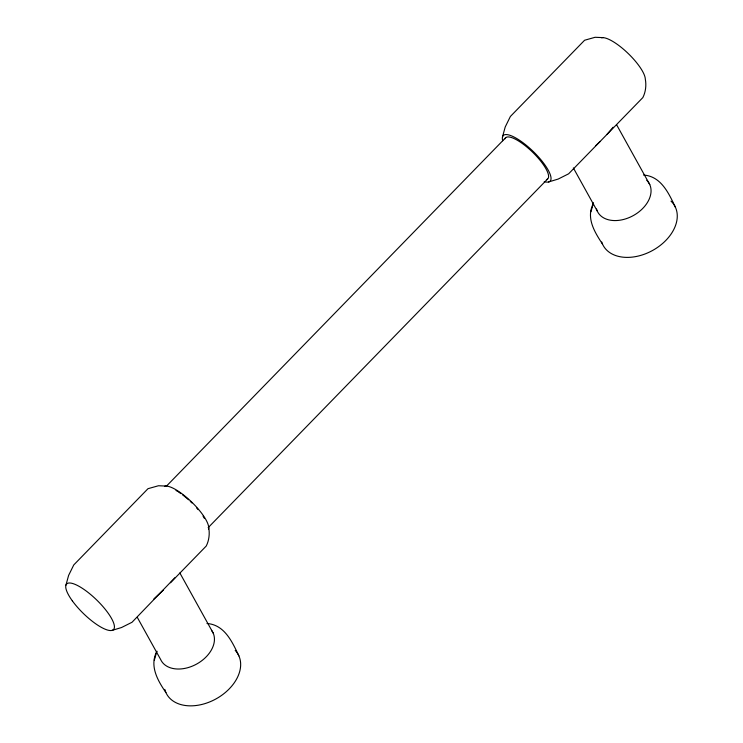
<?xml version="1.0" encoding="UTF-8"?>
<svg xmlns="http://www.w3.org/2000/svg" width="743" height="743" viewBox="0 0 743 743"><rect width="100%" height="100%" fill="white"/><g stroke="black" fill="none" stroke-linecap="round" stroke-linejoin="round"><path stroke-width="1.11" d="M155.974 654.472L156.931 651.202C149.185 665.719 157.646 680.495 165.903 692.541M593.267 203.712C585.818 217.968 594.716 232.28 602.508 244.085M65.951 585.112L68.607 575.416L73.771 564.931L147.996 488.69L158.473 485.746L166.599 486.089M502.556 136.656L505.221 126.969L510.376 116.475L584.602 40.243L595.087 37.289L603.205 37.633M154.312 660.202L155.77 655.242M590.917 211.746L592.375 206.795M592.58 206.015L593.536 202.746M613.124 127.211L607.077 134.316L568.618 173.816L558.142 179.072L548.575 181.97M174.902 577.72L132.013 622.272L121.536 627.519L111.97 630.426M166.228 486.368L505.704 137.678M208.161 527.66L547.637 178.961M170.472 582.772L206.238 546.031C209.062 540.495 209.86 533.688 208.699 527.53M607.077 134.316L642.844 97.584C645.676 92.048 646.475 85.231 645.305 79.083A31.067 9.009 44.2 0 0 627.129 52.493A31.067 9.009 44.2 0 0 601.375 37.754M600.019 141.569L595.756 145.647M163.414 590.026L153.894 598.904M643.587 175.042C661.261 176.267 668.876 193.57 675.498 207.446M206.972 623.498C224.655 624.724 232.271 642.026 238.893 655.902M616.467 124.518L649.781 184.617M573.355 167.927L597.223 211.003M179.862 572.974L213.176 633.073M137.297 617.377L160.618 659.45A29.432 20.293 -29 0 0 197.229 663.731A29.432 20.293 -29 0 0 211.551 630.333M504.971 138.83A29.432 8.535 44.2 0 1 533.028 152.603A29.432 8.535 44.2 0 1 546.393 179.602M176.007 490.464A29.432 8.535 44.2 0 1 177.586 491.402M178.394 491.912A29.432 8.535 44.2 0 1 180.874 493.603M182.564 494.838A29.432 8.535 44.2 0 1 188.573 499.798M190.264 501.358A29.432 8.535 44.2 0 1 191.926 502.955M196.654 507.933A29.432 8.535 44.2 0 1 198.102 509.614M203.043 516.181A29.432 8.535 44.2 0 1 204.474 518.493M646.735 180.261A29.432 20.293 -29 0 1 633.835 215.284A29.432 20.293 -29 0 1 596.508 208.987M673.892 204.548A40.874 28.188 -29 0 1 651.24 251.19A40.874 28.188 -29 0 1 601.719 242.004M671.003 201.139A40.874 28.188 -29 0 1 673.251 203.638M164.76 486.21A31.067 9.009 44.2 0 1 192.279 502.639A31.067 9.009 44.2 0 1 208.486 529.248M502.705 140.771A32.701 9.483 44.2 0 1 533.734 151.971A32.701 9.483 44.2 0 1 544.229 181.645M235.197 650.394A40.874 28.188 -29 0 1 216.046 698.884A40.874 28.188 -29 0 1 164.797 689.383M72.303 600.808A32.701 9.483 44.2 0 0 113.363 629.711A32.701 9.483 44.2 0 0 84.535 589.803A32.701 9.483 44.2 0 0 72.303 600.808"/></g></svg>
